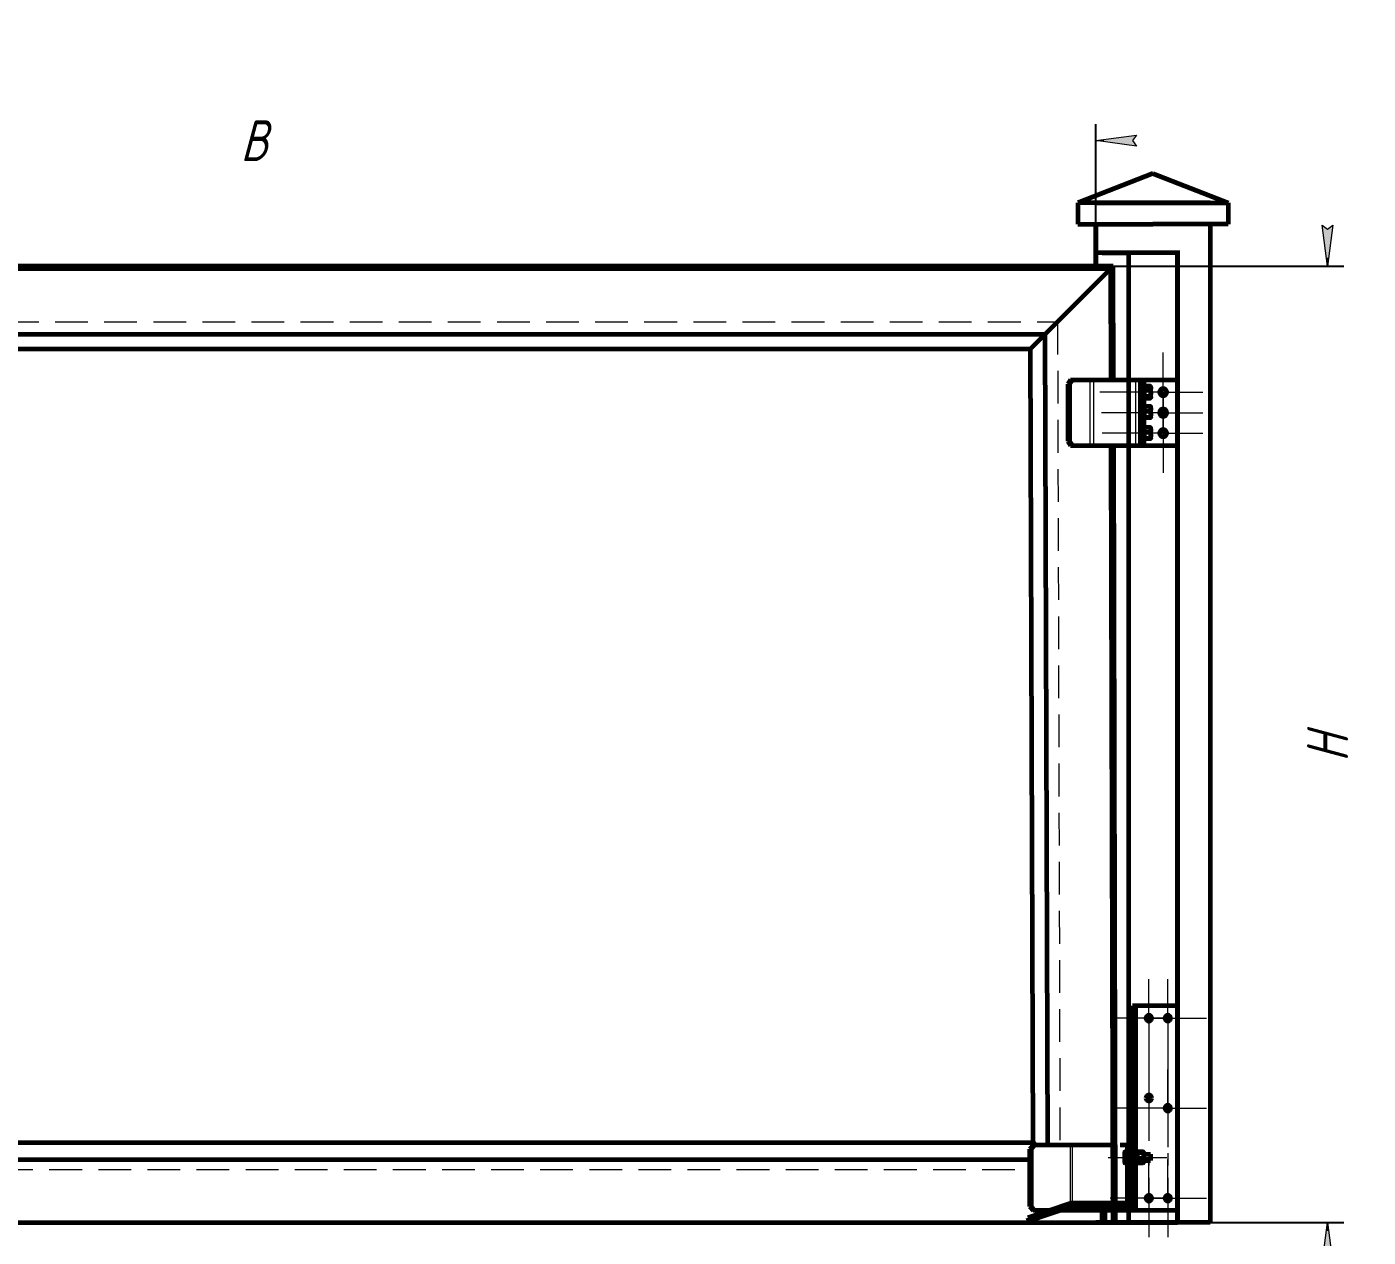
# Model space of a CAD drawing. Header units: millimetres. Extents: x 0 to 594, y 0 to 420.
# Drawn here: x 297 to 460.9, y 272.1 to 420 of the extents above; entities that cross this region are included whole.
import ezdxf

# ---------------------------------------------------------------- set-up
doc = ezdxf.new("R2010")
doc.units = ezdxf.units.MM
for name, pattern in [('K5LT_AXLED', [19.5, 15, -1.5, 1.5, -1.5]), ('K5LT_BASIC', [0]), ('K5LT_DASHED', [6, 4, -2]), ('K5LT_THIN', [0])]:
    doc.linetypes.add(name, pattern=pattern)
doc.layers.add('LAYER', color=7, linetype='Continuous')
doc.layers.add('Системный слой', color=7, linetype='Continuous')
doc.styles.add('KDIMTEXTSTYLE', font='GOST_AU.SHX', dxfattribs={"width": 0.96, "oblique": 15, "height": 5})
doc.dimstyles.new('KDIMSTYLE (0.10)', dxfattribs={"dimtxt": 5, "dimasz": 1, "dimexe": 2, "dimexo": 0, "dimgap": 1, "dimtad": 1, "dimlfac": 10, "dimtxsty": 'KDIMTEXTSTYLE', "dimsah": 1, "dimcen": 0, "dimdle": 1, "dimadec": 0, "dimazin": 0, "dimtfac": 0.667, "dimtmove": 0, "dimatfit": 3, "dimfxl": 1, "dimtvp": 1, "dimtolj": 1, "dimtzin": 0, "dimarcsym": 0})

# ---------------------------------------------------------------- blocks, each defined once
blk = doc.blocks.new('KDIMARROW_01')
at = {"layer": 'LAYER'}
blk.add_hatch(color=0, dxfattribs=at).paths.add_polyline_path([(0, 0), (-5, 0.66), (-4.5, 0), (-5, -0.66)])
at = {"layer": 'LAYER', "color": 0, "linetype": 'K5LT_THIN', "lineweight": 18}
for p, q in [((-4.5, 0), (-5, 0.66)), ((-5, 0.66), (0, 0)), ((0, 0), (-5, -0.66)), ((-5, -0.66), (-4.5, 0))]:
    blk.add_line(p, q, dxfattribs=at)
at = {"layer": 'Системный слой', "color": 0, "linetype": 'K5LT_THIN', "lineweight": 18}
blk.add_line((0, 0), (-1, 0), dxfattribs=at)
blk = doc.blocks.new('U13')
at = {"layer": 'Системный слой', "color": 30, "linetype": 'K5LT_AXLED', "lineweight": 18, "true_color": 0xff8000}
for q in [(436.42, 303.61), (430.88, 298.86), (441.18, 298.86), (436.42, 273.61)]:
    blk.add_line((436.42, 298.86), q, dxfattribs=at)
blk = doc.blocks.new('U14')
at = {"layer": 'Системный слой', "color": 30, "linetype": 'K5LT_AXLED', "lineweight": 18, "true_color": 0xff8000}
for q in [(434.12, 303.61), (429.37, 298.86), (438.88, 298.86), (434.12, 273.61)]:
    blk.add_line((434.12, 298.86), q, dxfattribs=at)
blk = doc.blocks.new('U15')
at = {"layer": 'Системный слой', "color": 30, "linetype": 'K5LT_AXLED', "lineweight": 18, "true_color": 0xff8000}
for q in [(436.42, 292.61), (429.45, 287.86), (436.42, 283.1), (441.18, 287.86)]:
    blk.add_line((436.42, 287.86), q, dxfattribs=at)
blk = doc.blocks.new('U16')
at = {"layer": 'Системный слой', "color": 30, "linetype": 'K5LT_AXLED', "lineweight": 18, "true_color": 0xff8000}
for q in [(436.42, 281.61), (430.88, 276.86), (436.42, 272.1), (441.18, 276.86)]:
    blk.add_line((436.42, 276.86), q, dxfattribs=at)
blk = doc.blocks.new('U17')
at = {"layer": 'Системный слой', "color": 30, "linetype": 'K5LT_AXLED', "lineweight": 18, "true_color": 0xff8000}
for q in [(434.12, 281.61), (429.37, 276.86), (434.12, 272.1), (438.88, 276.86)]:
    blk.add_line((434.12, 276.86), q, dxfattribs=at)
blk = doc.blocks.new('U80')
at = {"layer": 'Системный слой', "color": 30, "linetype": 'K5LT_AXLED', "lineweight": 18, "true_color": 0xff8000}
for q in [(435.86, 377.7), (428.31, 372.85), (440.71, 372.85), (435.86, 368)]:
    blk.add_line((435.86, 372.85), q, dxfattribs=at)
blk = doc.blocks.new('U81')
at = {"layer": 'Системный слой', "color": 30, "linetype": 'K5LT_AXLED', "lineweight": 18, "true_color": 0xff8000}
for q in [(435.86, 375.2), (428.42, 370.35), (440.71, 370.35), (435.86, 365.5)]:
    blk.add_line((435.86, 370.35), q, dxfattribs=at)
blk = doc.blocks.new('U82')
at = {"layer": 'Системный слой', "color": 30, "linetype": 'K5LT_AXLED', "lineweight": 18, "true_color": 0xff8000}
for q in [(435.86, 380.2), (428.11, 375.35), (435.86, 370.5), (440.71, 375.35)]:
    blk.add_line((435.86, 375.35), q, dxfattribs=at)
blk = doc.blocks.new('U79')
at = {"layer": 'Системный слой', "color": 5, "linetype": 'K5LT_BASIC', "lineweight": 60, "true_color": 0x0000ff}
for p, q in [((424.56, 376.85), (424.2, 376.35)), ((424.2, 376.35), (424.41, 376.35)), ((424.2, 376.35), (424.2, 369.35)), ((424.77, 376.85), (424.41, 376.35)), ((424.41, 376.35), (424.41, 369.35)), ((424.56, 376.85), (433.11, 376.85)), ((433.11, 368.85), (433.11, 376.85)), ((433.11, 376.85), (433.11, 368.85)), ((433.11, 376.85), (437.61, 376.85)), ((433.41, 376.85), (433.41, 368.85)), ((433.57, 376.09), (433.41, 376.09)), ((433.57, 374.79), (433.57, 376.09)), ((433.57, 375.98), (433.6, 376.05)), ((434.3, 376.09), (433.63, 376.09)), ((434.3, 375.63), (433.63, 375.63)), ((434.36, 375.98), (434.33, 376.05)), ((434.36, 374.72), (434.36, 375.98)), ((437.61, 376.85), (437.61, 368.85)), ((433.57, 374.79), (433.41, 374.79)), ((433.57, 374.72), (433.41, 374.72)), ((433.57, 374.61), (433.41, 374.61)), ((433.41, 374.6), (433.57, 374.6)), ((433.57, 374.72), (433.57, 374.96)), ((433.57, 374.72), (433.6, 374.65)), ((433.63, 374.88), (434.3, 374.88)), ((434.3, 374.6), (433.63, 374.6)), ((434.36, 374.72), (434.33, 374.65)), ((433.57, 373.67), (433.41, 373.67)), ((433.57, 372.24), (433.41, 372.24)), ((433.57, 372.21), (433.41, 372.21)), ((433.57, 372.19), (433.41, 372.19)), ((433.57, 372.19), (433.57, 373.67)), ((433.57, 373.56), (433.58, 373.58)), ((433.57, 372.3), (433.58, 372.28)), ((434.3, 373.62), (433.63, 373.62)), ((434.3, 373.01), (433.63, 373.01)), ((433.63, 372.32), (434.3, 372.32)), ((434.3, 372.24), (433.63, 372.24)), ((434.36, 373.56), (434.35, 373.58)), ((434.36, 372.3), (434.35, 372.28)), ((434.36, 372.3), (434.36, 373.56)), ((433.57, 371.09), (433.41, 371.09)), ((433.57, 369.61), (433.57, 371.09)), ((433.57, 370.98), (433.58, 371)), ((434.3, 371.03), (433.63, 371.03)), ((434.36, 370.98), (434.35, 371)), ((434.36, 369.72), (434.36, 370.98)), ((424.2, 369.35), (424.56, 368.85)), ((424.2, 369.35), (424.41, 369.35)), ((424.41, 369.35), (424.77, 368.85)), ((424.56, 368.85), (433.11, 368.85)), ((433.11, 368.85), (437.61, 368.85)), ((433.57, 369.66), (433.41, 369.66)), ((433.57, 369.62), (433.41, 369.62)), ((433.57, 369.61), (433.41, 369.61)), ((433.57, 369.72), (433.58, 369.69)), ((434.3, 370.43), (433.63, 370.43)), ((433.63, 369.74), (434.3, 369.74)), ((434.3, 369.66), (433.63, 369.66)), ((434.36, 369.72), (434.35, 369.69))]:
    blk.add_line(p, q, dxfattribs=at)
at = {"layer": 'Системный слой', "color": 7, "linetype": 'K5LT_THIN', "lineweight": 18}
for p, q in [((426.94, 368.85), (426.94, 376.85)), ((427.35, 376.85), (427.35, 368.85)), ((432.51, 368.85), (432.51, 376.85)), ((433.57, 375.74), (433.41, 375.74)), ((433.71, 376.85), (433.71, 376.09)), ((433.57, 374.96), (433.63, 374.88)), ((433.71, 374.6), (433.71, 373.62)), ((434.36, 374.96), (434.3, 374.88)), ((433.57, 373.09), (433.41, 373.09)), ((433.57, 372.42), (433.63, 372.32)), ((433.71, 372.24), (433.71, 371.03)), ((434.36, 372.42), (434.3, 372.32)), ((433.57, 370.5), (433.41, 370.5)), ((433.57, 369.84), (433.63, 369.74)), ((433.71, 369.66), (433.71, 368.85)), ((434.36, 369.84), (434.3, 369.74))]:
    blk.add_line(p, q, dxfattribs=at)
at = {"layer": 'Системный слой', "color": 5, "linetype": 'K5LT_BASIC', "lineweight": 60, "true_color": 0x0000ff}
for centre, start, end in [((435.86, 375.35), 0, 180), ((435.86, 375.35), 180, 0), ((435.86, 372.85), 0, 180), ((435.86, 372.85), 180, 0), ((435.86, 370.35), 0, 180), ((435.86, 370.35), 180, 0)]:
    blk.add_arc(centre, 0.45, start, end, dxfattribs=at)
for points, knots in [([(433.63, 375.63), (433.62, 375.64), (433.62, 375.65), (433.61, 375.68), (433.6, 375.7), (433.6, 375.72), (433.59, 375.75), (433.59, 375.77), (433.58, 375.8), (433.58, 375.83), (433.58, 375.86), (433.58, 375.89), (433.58, 375.91), (433.58, 375.94), (433.59, 375.96), (433.59, 375.97), (433.59, 375.99), (433.6, 376), (433.6, 376.02), (433.61, 376.04), (433.61, 376.06), (433.62, 376.07), (433.62, 376.08), (433.63, 376.09), (433.63, 376.09)], [0, 0, 0, 0, 1.598213, 2.847513, 4.284436, 5.699076, 7.028847, 8.321467, 9.645651, 10.9915, 12.338287, 13.686879, 15.048039, 16.20877, 17.162788, 17.90695, 18.659202, 19.645445, 20.813861, 22.131539, 23.263486, 24.144243, 24.686717, 25, 25, 25, 25]), ([(433.63, 374.88), (433.62, 374.9), (433.62, 374.93), (433.61, 374.96), (433.6, 375), (433.6, 375.04), (433.59, 375.08), (433.59, 375.12), (433.58, 375.16), (433.58, 375.2), (433.58, 375.25), (433.58, 375.3), (433.58, 375.34), (433.58, 375.38), (433.59, 375.41), (433.59, 375.44), (433.59, 375.46), (433.6, 375.49), (433.6, 375.52), (433.61, 375.55), (433.61, 375.58), (433.62, 375.6), (433.62, 375.62), (433.63, 375.63), (433.63, 375.63)], [0, 0, 0, 0, 1.598238, 2.847558, 4.284505, 5.699168, 7.028963, 8.321678, 9.646095, 10.992455, 12.34003, 13.689684, 15.052045, 16.2138, 17.168595, 17.913254, 18.665969, 19.652595, 20.821229, 22.138696, 23.269802, 24.14896, 24.689247, 25, 25, 25, 25]), ([(433.63, 376.09), (433.62, 376.09), (433.62, 376.08), (433.61, 376.06), (433.6, 376.05), (433.6, 376.05)], [0, 0, 0, 0, 2.275957, 4.055042, 6, 6, 6, 6]), ([(434.3, 376.09), (434.31, 376.08), (434.31, 376.07), (434.32, 376.04), (434.33, 376.02), (434.33, 376), (434.34, 375.97), (434.34, 375.95), (434.35, 375.92), (434.35, 375.89), (434.35, 375.86), (434.35, 375.83), (434.35, 375.81), (434.35, 375.78), (434.34, 375.76), (434.34, 375.75), (434.34, 375.73), (434.33, 375.72), (434.33, 375.7), (434.32, 375.68), (434.31, 375.66), (434.31, 375.64), (434.31, 375.63), (434.3, 375.63), (434.3, 375.63)], [0, 0, 0, 0, 1.598213, 2.847513, 4.284436, 5.699076, 7.028847, 8.321467, 9.645651, 10.9915, 12.338287, 13.686879, 15.048039, 16.20877, 17.162788, 17.90695, 18.659202, 19.645445, 20.813861, 22.131539, 23.263486, 24.144243, 24.686717, 25, 25, 25, 25]), ([(434.33, 376.05), (434.32, 376.05), (434.32, 376.06), (434.31, 376.07), (434.31, 376.08), (434.31, 376.09), (434.3, 376.09), (434.3, 376.09)], [0, 0, 0, 0, 2.636161, 4.756547, 6.404629, 7.417457, 8, 8, 8, 8]), ([(434.3, 375.63), (434.31, 375.61), (434.31, 375.59), (434.32, 375.55), (434.33, 375.51), (434.33, 375.48), (434.34, 375.44), (434.34, 375.4), (434.35, 375.35), (434.35, 375.31), (434.35, 375.26), (434.35, 375.21), (434.35, 375.17), (434.35, 375.13), (434.34, 375.1), (434.34, 375.08), (434.34, 375.05), (434.33, 375.02), (434.33, 374.99), (434.32, 374.96), (434.31, 374.93), (434.31, 374.91), (434.31, 374.9), (434.3, 374.89), (434.3, 374.88)], [0, 0, 0, 0, 1.598238, 2.847558, 4.284505, 5.699168, 7.028963, 8.321678, 9.646095, 10.992455, 12.34003, 13.689684, 15.052045, 16.2138, 17.168595, 17.913254, 18.665969, 19.652595, 20.821229, 22.138696, 23.269802, 24.14896, 24.689247, 25, 25, 25, 25]), ([(433.63, 374.6), (433.62, 374.61), (433.62, 374.62), (433.61, 374.63), (433.6, 374.65), (433.6, 374.66), (433.59, 374.68), (433.59, 374.69), (433.58, 374.71), (433.58, 374.72), (433.58, 374.74), (433.58, 374.76), (433.58, 374.78), (433.58, 374.79), (433.59, 374.8), (433.59, 374.81), (433.59, 374.82), (433.6, 374.83), (433.6, 374.84), (433.61, 374.86), (433.61, 374.87), (433.62, 374.88), (433.62, 374.88), (433.63, 374.88), (433.63, 374.88)], [0, 0, 0, 0, 1.598237, 2.847558, 4.284504, 5.699168, 7.028963, 8.321678, 9.646095, 10.992455, 12.340029, 13.689684, 15.052045, 16.213799, 17.168595, 17.913254, 18.665969, 19.652595, 20.821229, 22.138696, 23.269802, 24.14896, 24.689247, 25, 25, 25, 25]), ([(434.3, 374.88), (434.31, 374.88), (434.31, 374.87), (434.32, 374.86), (434.33, 374.84), (434.33, 374.83), (434.34, 374.81), (434.34, 374.8), (434.35, 374.78), (434.35, 374.76), (434.35, 374.75), (434.35, 374.73), (434.35, 374.71), (434.35, 374.7), (434.34, 374.69), (434.34, 374.68), (434.34, 374.67), (434.33, 374.66), (434.33, 374.65), (434.32, 374.63), (434.31, 374.62), (434.31, 374.61), (434.31, 374.61), (434.3, 374.61), (434.3, 374.6)], [0, 0, 0, 0, 1.598238, 2.847558, 4.284504, 5.699168, 7.028963, 8.321678, 9.646095, 10.992455, 12.34003, 13.689684, 15.052045, 16.2138, 17.168595, 17.913254, 18.665969, 19.652595, 20.821229, 22.138696, 23.269802, 24.14896, 24.689247, 25, 25, 25, 25]), ([(433.63, 373.62), (433.62, 373.61), (433.62, 373.61), (433.61, 373.61), (433.6, 373.6), (433.6, 373.6), (433.59, 373.6), (433.59, 373.59), (433.58, 373.59), (433.58, 373.58), (433.58, 373.58)], [0, 0, 0, 0, 1.676051, 2.986198, 4.493105, 5.976645, 7.371184, 8.726837, 10.115737, 11, 11, 11, 11]), ([(433.63, 373.01), (433.62, 373.02), (433.62, 373.04), (433.61, 373.07), (433.6, 373.1), (433.6, 373.13), (433.59, 373.17), (433.59, 373.2), (433.58, 373.23), (433.58, 373.27), (433.58, 373.31), (433.58, 373.35), (433.58, 373.38), (433.58, 373.42), (433.59, 373.44), (433.59, 373.46), (433.59, 373.48), (433.6, 373.5), (433.6, 373.53), (433.61, 373.55), (433.61, 373.58), (433.62, 373.6), (433.62, 373.61), (433.63, 373.61), (433.63, 373.62)], [0, 0, 0, 0, 1.598213, 2.847513, 4.284436, 5.699076, 7.028847, 8.321467, 9.645651, 10.9915, 12.338287, 13.686879, 15.048039, 16.20877, 17.162788, 17.90695, 18.659202, 19.645445, 20.813861, 22.131539, 23.263486, 24.144243, 24.686717, 25, 25, 25, 25]), ([(433.63, 372.32), (433.62, 372.34), (433.62, 372.36), (433.61, 372.4), (433.6, 372.43), (433.6, 372.46), (433.59, 372.5), (433.59, 372.54), (433.58, 372.58), (433.58, 372.62), (433.58, 372.66), (433.58, 372.71), (433.58, 372.75), (433.58, 372.78), (433.59, 372.81), (433.59, 372.83), (433.59, 372.86), (433.6, 372.88), (433.6, 372.91), (433.61, 372.94), (433.61, 372.97), (433.62, 372.99), (433.62, 373), (433.63, 373.01), (433.63, 373.01)], [0, 0, 0, 0, 1.598238, 2.847558, 4.284505, 5.699168, 7.028963, 8.321678, 9.646095, 10.992455, 12.34003, 13.689684, 15.052045, 16.2138, 17.168595, 17.913254, 18.665969, 19.652595, 20.821229, 22.138696, 23.269802, 24.14896, 24.689247, 25, 25, 25, 25]), ([(433.63, 372.24), (433.62, 372.25), (433.62, 372.25), (433.61, 372.25), (433.6, 372.26), (433.6, 372.26), (433.59, 372.26), (433.59, 372.27), (433.58, 372.27), (433.58, 372.28), (433.58, 372.28), (433.58, 372.29), (433.58, 372.29), (433.58, 372.3), (433.59, 372.3), (433.59, 372.3), (433.59, 372.31), (433.6, 372.31), (433.6, 372.31), (433.61, 372.32), (433.61, 372.32), (433.62, 372.32), (433.62, 372.32), (433.63, 372.32), (433.63, 372.32)], [0, 0, 0, 0, 1.598237, 2.847558, 4.284504, 5.699168, 7.028963, 8.321678, 9.646095, 10.992455, 12.340029, 13.689684, 15.052045, 16.213799, 17.168595, 17.913254, 18.665969, 19.652595, 20.821229, 22.138696, 23.269802, 24.14896, 24.689247, 25, 25, 25, 25]), ([(434.3, 373.62), (434.31, 373.6), (434.31, 373.58), (434.32, 373.55), (434.33, 373.52), (434.33, 373.49), (434.34, 373.46), (434.34, 373.43), (434.35, 373.39), (434.35, 373.36), (434.35, 373.32), (434.35, 373.28), (434.35, 373.24), (434.35, 373.21), (434.34, 373.19), (434.34, 373.17), (434.34, 373.15), (434.33, 373.12), (434.33, 373.1), (434.32, 373.07), (434.31, 373.05), (434.31, 373.03), (434.31, 373.02), (434.3, 373.01), (434.3, 373.01)], [0, 0, 0, 0, 1.598213, 2.847513, 4.284436, 5.699076, 7.028847, 8.321467, 9.645651, 10.9915, 12.338287, 13.686879, 15.048039, 16.20877, 17.162788, 17.90695, 18.659202, 19.645445, 20.813861, 22.131539, 23.263486, 24.144243, 24.686717, 25, 25, 25, 25]), ([(434.35, 373.58), (434.35, 373.58), (434.35, 373.59), (434.35, 373.59), (434.34, 373.59), (434.34, 373.6), (434.34, 373.6), (434.33, 373.6), (434.33, 373.6), (434.32, 373.61), (434.31, 373.61), (434.31, 373.61), (434.31, 373.62), (434.3, 373.62), (434.3, 373.62)], [0, 0, 0, 0, 0.807756, 2.465172, 3.82733, 4.889698, 5.963558, 7.371127, 9.038359, 10.917923, 12.531613, 13.785864, 14.556664, 15, 15, 15, 15]), ([(434.3, 373.01), (434.31, 373), (434.31, 372.97), (434.32, 372.94), (434.33, 372.91), (434.33, 372.87), (434.34, 372.83), (434.34, 372.8), (434.35, 372.76), (434.35, 372.72), (434.35, 372.67), (434.35, 372.63), (434.35, 372.59), (434.35, 372.55), (434.34, 372.52), (434.34, 372.5), (434.34, 372.48), (434.33, 372.45), (434.33, 372.42), (434.32, 372.4), (434.31, 372.37), (434.31, 372.35), (434.31, 372.33), (434.3, 372.33), (434.3, 372.32)], [0, 0, 0, 0, 1.598238, 2.847558, 4.284505, 5.699168, 7.028963, 8.321678, 9.646095, 10.992455, 12.34003, 13.689684, 15.052045, 16.2138, 17.168595, 17.913254, 18.665969, 19.652595, 20.821229, 22.138696, 23.269802, 24.14896, 24.689247, 25, 25, 25, 25]), ([(434.3, 372.32), (434.31, 372.32), (434.31, 372.32), (434.32, 372.32), (434.33, 372.31), (434.33, 372.31), (434.34, 372.3), (434.34, 372.3), (434.35, 372.29), (434.35, 372.29), (434.35, 372.28), (434.35, 372.28), (434.35, 372.27), (434.35, 372.27), (434.34, 372.27), (434.34, 372.26), (434.34, 372.26), (434.33, 372.26), (434.33, 372.26), (434.32, 372.25), (434.31, 372.25), (434.31, 372.25), (434.31, 372.24), (434.3, 372.24), (434.3, 372.24)], [0, 0, 0, 0, 1.598238, 2.847558, 4.284504, 5.699168, 7.028963, 8.321678, 9.646095, 10.992455, 12.34003, 13.689684, 15.052045, 16.2138, 17.168595, 17.913254, 18.665969, 19.652595, 20.821229, 22.138696, 23.269802, 24.14896, 24.689247, 25, 25, 25, 25]), ([(433.63, 371.03), (433.62, 371.03), (433.62, 371.03), (433.61, 371.03), (433.6, 371.02), (433.6, 371.02), (433.59, 371.01), (433.59, 371.01), (433.58, 371), (433.58, 371), (433.58, 371)], [0, 0, 0, 0, 1.676051, 2.986198, 4.493105, 5.976645, 7.371184, 8.726837, 10.115737, 11, 11, 11, 11]), ([(433.63, 370.43), (433.62, 370.44), (433.62, 370.46), (433.61, 370.49), (433.6, 370.52), (433.6, 370.55), (433.59, 370.58), (433.59, 370.62), (433.58, 370.65), (433.58, 370.69), (433.58, 370.73), (433.58, 370.76), (433.58, 370.8), (433.58, 370.83), (433.59, 370.86), (433.59, 370.88), (433.59, 370.9), (433.6, 370.92), (433.6, 370.95), (433.61, 370.97), (433.61, 370.99), (433.62, 371.01), (433.62, 371.03), (433.63, 371.03), (433.63, 371.03)], [0, 0, 0, 0, 1.598213, 2.847513, 4.284436, 5.699076, 7.028847, 8.321467, 9.645651, 10.9915, 12.338287, 13.686879, 15.048039, 16.20877, 17.162788, 17.90695, 18.659202, 19.645445, 20.813861, 22.131539, 23.263486, 24.144243, 24.686717, 25, 25, 25, 25]), ([(434.3, 371.03), (434.31, 371.02), (434.31, 371), (434.32, 370.97), (434.33, 370.94), (434.33, 370.91), (434.34, 370.88), (434.34, 370.85), (434.35, 370.81), (434.35, 370.77), (434.35, 370.74), (434.35, 370.7), (434.35, 370.66), (434.35, 370.63), (434.34, 370.6), (434.34, 370.58), (434.34, 370.56), (434.33, 370.54), (434.33, 370.52), (434.32, 370.49), (434.31, 370.47), (434.31, 370.45), (434.31, 370.44), (434.3, 370.43), (434.3, 370.43)], [0, 0, 0, 0, 1.598213, 2.847513, 4.284436, 5.699076, 7.028847, 8.321467, 9.645651, 10.9915, 12.338287, 13.686879, 15.048039, 16.20877, 17.162788, 17.90695, 18.659202, 19.645445, 20.813861, 22.131539, 23.263486, 24.144243, 24.686717, 25, 25, 25, 25]), ([(434.35, 371), (434.35, 371), (434.35, 371), (434.35, 371.01), (434.34, 371.01), (434.34, 371.01), (434.34, 371.02), (434.33, 371.02), (434.33, 371.02), (434.32, 371.03), (434.31, 371.03), (434.31, 371.03), (434.31, 371.03), (434.3, 371.03), (434.3, 371.03)], [0, 0, 0, 0, 0.807756, 2.465172, 3.82733, 4.889698, 5.963558, 7.371127, 9.038359, 10.917923, 12.531613, 13.785864, 14.556664, 15, 15, 15, 15]), ([(433.63, 369.74), (433.62, 369.75), (433.62, 369.78), (433.61, 369.81), (433.6, 369.85), (433.6, 369.88), (433.59, 369.92), (433.59, 369.95), (433.58, 369.99), (433.58, 370.04), (433.58, 370.08), (433.58, 370.12), (433.58, 370.16), (433.58, 370.2), (433.59, 370.23), (433.59, 370.25), (433.59, 370.27), (433.6, 370.3), (433.6, 370.33), (433.61, 370.36), (433.61, 370.38), (433.62, 370.4), (433.62, 370.42), (433.63, 370.43), (433.63, 370.43)], [0, 0, 0, 0, 1.598238, 2.847558, 4.284505, 5.699168, 7.028963, 8.321678, 9.646095, 10.992455, 12.34003, 13.689684, 15.052045, 16.2138, 17.168595, 17.913254, 18.665969, 19.652595, 20.821229, 22.138696, 23.269802, 24.14896, 24.689247, 25, 25, 25, 25]), ([(433.63, 369.66), (433.62, 369.66), (433.62, 369.67), (433.61, 369.67), (433.6, 369.67), (433.6, 369.68), (433.59, 369.68), (433.59, 369.69), (433.58, 369.69), (433.58, 369.7), (433.58, 369.7), (433.58, 369.71), (433.58, 369.71), (433.58, 369.71), (433.59, 369.72), (433.59, 369.72), (433.59, 369.72), (433.6, 369.73), (433.6, 369.73), (433.61, 369.73), (433.61, 369.74), (433.62, 369.74), (433.62, 369.74), (433.63, 369.74), (433.63, 369.74)], [0, 0, 0, 0, 1.598237, 2.847558, 4.284504, 5.699168, 7.028963, 8.321678, 9.646095, 10.992455, 12.340029, 13.689684, 15.052045, 16.213799, 17.168595, 17.913254, 18.665969, 19.652595, 20.821229, 22.138696, 23.269802, 24.14896, 24.689247, 25, 25, 25, 25]), ([(434.3, 370.43), (434.31, 370.41), (434.31, 370.39), (434.32, 370.36), (434.33, 370.32), (434.33, 370.29), (434.34, 370.25), (434.34, 370.21), (434.35, 370.17), (434.35, 370.13), (434.35, 370.09), (434.35, 370.05), (434.35, 370), (434.35, 369.97), (434.34, 369.94), (434.34, 369.92), (434.34, 369.9), (434.33, 369.87), (434.33, 369.84), (434.32, 369.81), (434.31, 369.79), (434.31, 369.77), (434.31, 369.75), (434.3, 369.74), (434.3, 369.74)], [0, 0, 0, 0, 1.598238, 2.847558, 4.284505, 5.699168, 7.028963, 8.321678, 9.646095, 10.992455, 12.34003, 13.689684, 15.052045, 16.2138, 17.168595, 17.913254, 18.665969, 19.652595, 20.821229, 22.138696, 23.269802, 24.14896, 24.689247, 25, 25, 25, 25]), ([(434.3, 369.74), (434.31, 369.74), (434.31, 369.74), (434.32, 369.73), (434.33, 369.73), (434.33, 369.73), (434.34, 369.72), (434.34, 369.72), (434.35, 369.71), (434.35, 369.71), (434.35, 369.7), (434.35, 369.7), (434.35, 369.69), (434.35, 369.69), (434.34, 369.68), (434.34, 369.68), (434.34, 369.68), (434.33, 369.68), (434.33, 369.67), (434.32, 369.67), (434.31, 369.67), (434.31, 369.66), (434.31, 369.66), (434.3, 369.66), (434.3, 369.66)], [0, 0, 0, 0, 1.598238, 2.847558, 4.284504, 5.699168, 7.028963, 8.321678, 9.646095, 10.992455, 12.34003, 13.689684, 15.052045, 16.2138, 17.168595, 17.913254, 18.665969, 19.652595, 20.821229, 22.138696, 23.269802, 24.14896, 24.689247, 25, 25, 25, 25])]:
    blk.add_open_spline(points, degree=3, knots=knots, dxfattribs=at)
at = {"layer": 'Системный слой'}
for name in ['U82', 'U80', 'U81']:
    blk.add_blockref(name, (0, 0), dxfattribs=at)

msp = doc.modelspace()

# ---------------------------------------------------------------- hatches: boundary and pattern name
at = {"layer": 'Системный слой'}
h = msp.add_hatch(dxfattribs=at)
h.set_pattern_fill('Металл', angle=-45, style=0, pattern_type=0)
h.set_pattern_definition([(-45, (0, 0), (2.12132, 2.12132), [])])
h.paths.add_polyline_path([(431.7231, 275.8569), (424.7627, 275.8569), (424.6272, 275.8333), (419.459, 274.0794), (419.3231, 274.4569), (424.4917, 276.2097), (424.7627, 276.2569), (431.7231, 276.2569)])

# ---------------------------------------------------------------- linework, layer by layer
at = {"layer": 'Системный слой', "color": 5, "linetype": 'K5LT_BASIC', "lineweight": 60, "true_color": 0x0000ff}
for p, q in [((434.6231, 402.0862), (425.4231, 398.4862)), ((434.6231, 402.0862), (443.8231, 398.4862)), ((434.6231, 398.4862), (425.4231, 398.4862)), ((425.4231, 398.4862), (425.4231, 395.8862)), ((434.6231, 398.4862), (443.8231, 398.4862)), ((443.8231, 398.4862), (443.8231, 395.8862)), ((425.4231, 395.8862), (434.6231, 395.8862)), ((443.8231, 395.8862), (434.6231, 395.8862)), ((441.6231, 395.8862), (441.6231, 273.8862)), ((428.4231, 392.399), (431.6231, 392.399)), ((431.6231, 392.399), (431.6231, 273.8862)), ((221.7661, 390.4635), (429.76, 390.4635)), ((429.76, 390.7635), (221.7662, 390.7635)), ((421.46, 382.4635), (429.46, 390.4635)), ((429.5044, 376.8476), (429.46, 390.4635)), ((429.8052, 376.8476), (429.76, 390.7635)), ((221.7646, 382.4635), (421.46, 382.4635)), ((419.66, 380.6635), (421.46, 382.4635)), ((421.7542, 283.3569), (421.46, 382.4635)), ((221.7643, 380.6635), (419.66, 380.6635)), ((419.96, 283.6862), (419.66, 380.6635)), ((429.76, 273.8862), (429.5305, 368.8476)), ((430.06, 273.8862), (429.8313, 368.8476)), ((437.6231, 300.3569), (432.1231, 300.3569)), ((432.1231, 275.3569), (432.1231, 300.3569)), ((432.5231, 275.3569), (432.5231, 300.3569)), ((437.6231, 275.3569), (437.6231, 300.3569)), ((432.1231, 299.4496), (432.1231, 290.8496)), ((432.1231, 285.3569), (432.1231, 275.3569)), ((221.76, 283.6862), (419.96, 283.6862)), ((419.96, 283.7158), (420.313, 283.3569)), ((419.9914, 283.3569), (419.5442, 282.8569)), ((419.7231, 282.8569), (419.5442, 282.8569)), ((419.5442, 282.8569), (419.5442, 275.8569)), ((420.1703, 283.3569), (419.7231, 282.8569)), ((419.7231, 282.8569), (419.7231, 275.8569)), ((429.4231, 283.3569), (419.9914, 283.3569)), ((428.4231, 283.4487), (428.4231, 283.3569)), ((428.4231, 283.3569), (428.4231, 283.4487)), ((428.7231, 283.4487), (428.7231, 283.3569)), ((428.7231, 283.4487), (428.7231, 283.3569)), ((432.1231, 283.3569), (430.6231, 283.3569)), ((431.1556, 282.4909), (431.1791, 282.5415)), ((431.1556, 282.4909), (431.1556, 281.2132)), ((431.7231, 282.59), (431.2077, 282.59)), ((431.7231, 282.3398), (431.2077, 282.3398)), ((431.7231, 283.3569), (431.7231, 275.3569)), ((432.1231, 282.8569), (431.7231, 282.8569)), ((431.7231, 282.252), (432.1231, 282.252)), ((432.6831, 282.592), (432.5231, 282.592)), ((432.5231, 282.592), (432.5231, 281.112)), ((432.6831, 282.5322), (432.5231, 282.5322)), ((432.6831, 282.4783), (432.5231, 282.4783)), ((432.6831, 282.592), (432.6831, 281.112)), ((432.6831, 282.4825), (432.6977, 282.514)), ((432.7391, 282.5613), (433.4171, 282.5613)), ((433.4171, 282.4193), (432.7391, 282.4193)), ((433.4731, 282.4825), (433.4584, 282.514)), ((433.4731, 282.4825), (433.4731, 281.2216)), ((433.4731, 282.252), (434.3231, 282.252)), ((434.3231, 282.252), (434.3231, 281.452)), ((221.7451, 281.5862), (419.5442, 281.5862)), ((419.5442, 281.8862), (419.7231, 281.8862)), ((431.1556, 281.2132), (431.1791, 281.1626)), ((431.7231, 281.6019), (431.2077, 281.6019)), ((431.7231, 281.1141), (431.2077, 281.1141)), ((431.7231, 281.452), (432.1231, 281.452)), ((432.6831, 281.112), (432.5231, 281.112)), ((432.6831, 281.2216), (432.6977, 281.1901)), ((433.4171, 281.7101), (432.7391, 281.7101)), ((433.4171, 281.1428), (432.7391, 281.1428)), ((433.4731, 281.2216), (433.4584, 281.1901)), ((433.4731, 281.452), (434.3231, 281.452)), ((432.1231, 279.5569), (431.7231, 279.5569)), ((424.4917, 276.2097), (419.3231, 274.4569)), ((419.459, 274.0794), (424.6272, 275.8333)), ((419.7231, 275.8569), (419.5442, 275.8569)), ((419.5442, 275.8569), (419.9914, 275.3569)), ((419.7231, 275.8569), (420.1703, 275.3569)), ((431.7231, 276.2569), (424.7627, 276.2569)), ((431.7231, 275.8569), (424.7627, 275.8569)), ((428.4231, 273.8862), (428.4231, 276.2569)), ((428.7231, 276.2569), (428.7231, 273.8862)), ((211.66, 273.8862), (430.06, 273.8862)), ((419.3231, 274.4569), (419.459, 274.0794)), ((421.9771, 275.3569), (419.9914, 275.3569)), ((432.1231, 275.3569), (423.2195, 275.3569)), ((428.7231, 273.8862), (427.6231, 273.8862)), ((441.6231, 273.8862), (427.6231, 273.8862)), ((428.7231, 273.8862), (428.4231, 273.8862)), ((428.7231, 273.8862), (437.6231, 273.8862)), ((437.6231, 275.3569), (432.1231, 275.3569))]:
    msp.add_line(p, q, dxfattribs=at)
at = {"layer": 'Системный слой', "color": 7, "linetype": 'K5LT_DASHED', "lineweight": 18}
for p, q in [((252.46, 383.9635), (422.96, 383.9635)), ((421.46, 382.4635), (422.96, 383.9635)), ((422.96, 383.9635), (423.2487, 283.3569)), ((221.7449, 280.3857), (419.7231, 280.3862))]:
    msp.add_line(p, q, dxfattribs=at)
at = {"layer": 'Системный слой', "color": 7, "linetype": 'K5LT_THIN', "lineweight": 18}
for p, q in [((424.4964, 283.3569), (424.4964, 276.2113)), ((424.7647, 283.3569), (424.7647, 276.2569)), ((431.3231, 276.2569), (431.3231, 283.3569)), ((424.4964, 275.7889), (424.4964, 275.3569)), ((424.7647, 275.8569), (424.7647, 275.3569)), ((431.3231, 275.3569), (431.3231, 275.8569))]:
    msp.add_line(p, q, dxfattribs=at)
at = {"layer": 'Системный слой', "color": 30, "linetype": 'K5LT_AXLED', "lineweight": 18, "true_color": 0xff8000}
msp.add_line((429.1633, 281.852), (436.3231, 281.852), dxfattribs=at)
at = {"layer": 'Системный слой', "color": 5, "linetype": 'K5LT_BASIC', "true_color": 0x0000ff, "const_width": 0.6}
for points in [[(427.6231, 398.4862), (441.6231, 398.4862)], [(427.6231, 390.7635), (427.6231, 395.8862)], [(427.6231, 390.7635), (427.6231, 392.399), (437.6231, 392.399), (437.6231, 273.8862)]]:
    msp.add_lwpolyline(points, dxfattribs=at)
at = {"layer": 'Системный слой', "color": 5, "linetype": 'K5LT_BASIC', "lineweight": 60, "true_color": 0x0000ff}
for centre, radius, start, end in [((434.1231, 298.8569), 0.355, 0, 180), ((434.1231, 298.8569), 0.355, 180, 0), ((436.4231, 298.8569), 0.355, 0, 180), ((436.4231, 298.8569), 0.355, 180, 0), ((434.1231, 289.1069), 0.355, 0, 180), ((434.1231, 289.1069), 0.355, 180, 0), ((436.4231, 287.8569), 0.355, 0, 180), ((436.4231, 287.8569), 0.355, 180, 0), ((434.1231, 276.8569), 0.355, 0, 180), ((436.4231, 276.8569), 0.355, 0, 180), ((424.7627, 275.4569), 0.8, 90, 109.798876), ((424.7627, 275.4569), 0.4, 90, 109.798876), ((434.1231, 276.8569), 0.355, 180, 0), ((436.4231, 276.8569), 0.355, 180, 0)]:
    msp.add_arc(centre, radius, start, end, dxfattribs=at)
for points, knots in [([(431.1659, 282.5048), (431.1652, 282.5021), (431.164, 282.4969), (431.1624, 282.4882), (431.1613, 282.479), (431.1607, 282.4685), (431.1608, 282.457), (431.162, 282.4441), (431.1641, 282.4318), (431.167, 282.4205), (431.1701, 282.4105), (431.1736, 282.401), (431.1774, 282.3921), (431.1814, 282.3836), (431.1858, 282.3749), (431.1908, 282.3659), (431.1965, 282.3566), (431.2021, 282.3479), (431.2059, 282.3423), (431.2077, 282.3398)], [0, 0, 0, 0, 0.99482429, 1.87052006, 2.89975713, 3.87850262, 5.1102418, 6.46024546, 7.92851362, 9.16721152, 10.43379422, 11.70520419, 12.95355663, 14.12790919, 15.2513194, 16.47707897, 17.75381732, 18.97922157, 20, 20, 20, 20]), ([(431.2077, 282.3398), (431.2042, 282.3252), (431.1984, 282.2998), (431.1907, 282.2623), (431.184, 282.2268), (431.1778, 282.1893), (431.1724, 282.151), (431.1677, 282.1106), (431.164, 282.0677), (431.1615, 282.0227), (431.1605, 281.9763), (431.1611, 281.9294), (431.1633, 281.8852), (431.1663, 281.8468), (431.1694, 281.8165), (431.1724, 281.7916), (431.1757, 281.7676), (431.1797, 281.7407), (431.185, 281.7099), (431.1909, 281.6786), (431.1968, 281.65), (431.2017, 281.6277), (431.2052, 281.6123), (431.207, 281.6047), (431.2077, 281.6019)], [0, 0, 0, 0, 1.59821252, 2.8475133, 4.28443631, 5.6990757, 7.02884659, 8.32146744, 9.64565074, 10.99150051, 12.33828753, 13.68687928, 15.0480392, 16.20877, 17.1627876, 17.90694994, 18.65920232, 19.64544502, 20.81386075, 22.1315387, 23.26348597, 24.14424281, 24.68671662, 25, 25, 25, 25]), ([(431.2077, 282.59), (431.2044, 282.5853), (431.1994, 282.5778), (431.1928, 282.5672), (431.1874, 282.5578), (431.1828, 282.5492), (431.1801, 282.5435), (431.1791, 282.5415), (431.1791, 282.5414), (431.1791, 282.5413), (431.179, 282.5412), (431.1784, 282.5398), (431.1764, 282.5354), (431.1734, 282.5282), (431.1704, 282.5201), (431.168, 282.5125), (431.1666, 282.5076), (431.1659, 282.5048)], [0, 0, 0, 0, 2.34459596, 3.71348863, 5.27448644, 7.00032481, 8, 8, 8, 8.00311834, 8.00311834, 8.00311834, 8.98515062, 11.17245566, 13.0361195, 14.30063063, 16.00311834, 16.00311834, 16.00311834, 16.00311834]), ([(432.7391, 282.4193), (432.7356, 282.4221), (432.7298, 282.427), (432.7221, 282.4342), (432.7154, 282.4411), (432.7092, 282.4483), (432.7038, 282.4556), (432.6991, 282.4634), (432.6954, 282.4717), (432.6929, 282.4803), (432.6919, 282.4893), (432.6925, 282.4983), (432.6946, 282.5066), (432.6967, 282.5118), (432.6977, 282.514), (432.6988, 282.5162), (432.7007, 282.5199), (432.7038, 282.5248), (432.7071, 282.5295), (432.7112, 282.5346), (432.7164, 282.5406), (432.7223, 282.5466), (432.7282, 282.5521), (432.7331, 282.5564), (432.7366, 282.5593), (432.7384, 282.5608), (432.7391, 282.5613)], [0, 0, 0, 0, 1.48739261, 2.65006727, 3.98735501, 5.30390539, 6.54147315, 7.74453242, 8.97709504, 10.23007953, 11.4841935, 12.74024378, 14.00811873, 15, 15, 15, 16.53788721, 17.62777707, 18.72945718, 20.17349107, 21.88391484, 23.8121708, 25.46766654, 26.75441036, 27.54517857, 28, 28, 28, 28]), ([(432.7391, 281.7101), (432.7356, 281.7241), (432.7298, 281.7485), (432.7221, 281.7845), (432.7154, 281.8187), (432.7092, 281.8547), (432.7038, 281.8915), (432.6991, 281.9304), (432.6954, 281.9716), (432.6929, 282.0149), (432.6919, 282.0595), (432.6925, 282.1047), (432.6947, 282.1472), (432.6977, 282.1841), (432.7008, 282.2132), (432.7038, 282.2371), (432.7071, 282.2602), (432.7112, 282.2861), (432.7164, 282.3157), (432.7223, 282.3457), (432.7282, 282.3733), (432.7331, 282.3946), (432.7366, 282.4094), (432.7384, 282.4167), (432.7391, 282.4193)], [0, 0, 0, 0, 1.5982375, 2.84755811, 4.28450448, 5.69916808, 7.02896305, 8.32167784, 9.64609467, 10.99245527, 12.34002951, 13.68968438, 15.05204511, 16.21379949, 17.16859459, 17.91325393, 18.66596888, 19.65259456, 20.8212292, 22.1386961, 23.26980155, 24.14895993, 24.68924656, 25, 25, 25, 25]), ([(433.4171, 282.5613), (433.4205, 282.5585), (433.4263, 282.5536), (433.434, 282.5464), (433.4407, 282.5396), (433.4469, 282.5323), (433.4523, 282.525), (433.456, 282.5188), (433.4579, 282.5151), (433.4584, 282.514), (433.4592, 282.5123), (433.461, 282.5078), (433.4632, 282.5003), (433.4642, 282.4913), (433.4636, 282.4823), (433.4614, 282.4738), (433.4584, 282.4664), (433.4553, 282.4606), (433.4523, 282.4558), (433.449, 282.4512), (433.4449, 282.446), (433.4397, 282.4401), (433.4338, 282.434), (433.4279, 282.4285), (433.423, 282.4243), (433.4195, 282.4213), (433.4177, 282.4198), (433.4171, 282.4193)], [0, 0, 0, 0, 1.80793894, 3.22118033, 4.84666546, 6.44694414, 7.95121876, 9.41354799, 10, 10, 10, 10.94763947, 12.5306235, 14.11503448, 15.70189175, 17.30368795, 18.66962114, 19.79222188, 20.66775542, 21.55276032, 22.71278589, 24.08680854, 25.63582079, 26.96571849, 27.99938931, 28.63463153, 29, 29, 29, 29]), ([(433.4171, 282.4193), (433.4205, 282.4053), (433.4263, 282.3808), (433.434, 282.3448), (433.4407, 282.3106), (433.4469, 282.2747), (433.4523, 282.2378), (433.457, 282.199), (433.4607, 282.1578), (433.4632, 282.1144), (433.4642, 282.0699), (433.4636, 282.0247), (433.4614, 281.9822), (433.4584, 281.9453), (433.4553, 281.9161), (433.4523, 281.8922), (433.449, 281.8691), (433.4449, 281.8433), (433.4397, 281.8136), (433.4338, 281.7836), (433.4279, 281.7561), (433.423, 281.7347), (433.4195, 281.72), (433.4177, 281.7127), (433.4171, 281.7101)], [0, 0, 0, 0, 1.5982375, 2.84755811, 4.28450448, 5.69916808, 7.02896305, 8.32167784, 9.64609467, 10.99245527, 12.34002951, 13.68968438, 15.05204511, 16.21379949, 17.16859459, 17.91325393, 18.66596888, 19.65259456, 20.8212292, 22.1386961, 23.26980155, 24.14895993, 24.68924656, 25, 25, 25, 25]), ([(431.2077, 281.6019), (431.2042, 281.5923), (431.1984, 281.5755), (431.1907, 281.5507), (431.184, 281.5272), (431.1778, 281.5024), (431.1724, 281.4771), (431.1677, 281.4504), (431.164, 281.4221), (431.1615, 281.3923), (431.1605, 281.3616), (431.1611, 281.3306), (431.1633, 281.3014), (431.1663, 281.276), (431.1694, 281.256), (431.1724, 281.2395), (431.1757, 281.2237), (431.1797, 281.2059), (431.185, 281.1855), (431.1909, 281.1649), (431.1968, 281.1459), (431.2017, 281.1312), (431.2052, 281.121), (431.207, 281.116), (431.2077, 281.1141)], [0, 0, 0, 0, 1.59821252, 2.8475133, 4.28443631, 5.6990757, 7.02884659, 8.32146744, 9.64565074, 10.99150051, 12.33828753, 13.68687928, 15.0480392, 16.20877, 17.1627876, 17.90694994, 18.65920232, 19.64544502, 20.81386075, 22.1315387, 23.26348597, 24.14424281, 24.68671662, 25, 25, 25, 25]), ([(431.2077, 281.1141), (431.2044, 281.1188), (431.1994, 281.1263), (431.1928, 281.1369), (431.1874, 281.1463), (431.1828, 281.1549), (431.1801, 281.1606), (431.1791, 281.1626)], [0, 0, 0, 0, 2.34459596, 3.71348863, 5.27448644, 7.00032481, 8, 8, 8, 8]), ([(432.7391, 281.1428), (432.7356, 281.154), (432.7298, 281.1736), (432.7221, 281.2024), (432.7154, 281.2297), (432.7092, 281.2585), (432.7038, 281.2879), (432.6991, 281.319), (432.6954, 281.352), (432.6929, 281.3866), (432.6919, 281.4223), (432.6925, 281.4584), (432.6947, 281.4924), (432.6977, 281.5219), (432.7008, 281.5452), (432.7038, 281.5643), (432.7071, 281.5828), (432.7112, 281.6035), (432.7164, 281.6272), (432.7223, 281.6512), (432.7282, 281.6732), (432.7331, 281.6903), (432.7366, 281.7021), (432.7384, 281.7079), (432.7391, 281.7101)], [0, 0, 0, 0, 1.59823749, 2.8475581, 4.28450446, 5.69916805, 7.02896301, 8.3216778, 9.64609462, 10.99245523, 12.34002948, 13.68968437, 15.05204513, 16.21379954, 17.16859465, 17.91325402, 18.66596897, 19.65259467, 20.82122931, 22.13869621, 23.26980165, 24.14896001, 24.6892466, 25, 25, 25, 25]), ([(432.6977, 281.1901), (432.6988, 281.1879), (432.7007, 281.1842), (432.7038, 281.1793), (432.7071, 281.1746), (432.7112, 281.1695), (432.7164, 281.1635), (432.7223, 281.1575), (432.7282, 281.152), (432.7331, 281.1477), (432.7366, 281.1448), (432.7384, 281.1433), (432.7391, 281.1428)], [0, 0, 0, 0, 1.53788714, 2.62777704, 3.72945718, 5.17349112, 6.88391493, 8.81217093, 10.46766668, 11.75441049, 12.54517864, 13, 13, 13, 13]), ([(433.4171, 281.7101), (433.4205, 281.6988), (433.4263, 281.6793), (433.434, 281.6505), (433.4407, 281.6231), (433.4469, 281.5944), (433.4523, 281.5649), (433.457, 281.5338), (433.4607, 281.5009), (433.4632, 281.4662), (433.4642, 281.4306), (433.4636, 281.3944), (433.4614, 281.3604), (433.4584, 281.3309), (433.4553, 281.3076), (433.4523, 281.2885), (433.449, 281.27), (433.4449, 281.2493), (433.4397, 281.2256), (433.4338, 281.2016), (433.4279, 281.1796), (433.423, 281.1625), (433.4195, 281.1507), (433.4177, 281.1449), (433.4171, 281.1428)], [0, 0, 0, 0, 1.59823751, 2.84755813, 4.2845045, 5.69916811, 7.02896308, 8.32167788, 9.64609471, 10.99245531, 12.34002955, 13.68968441, 15.05204513, 16.21379951, 17.1685946, 17.91325394, 18.66596888, 19.65259456, 20.82122918, 22.13869607, 23.26980151, 24.1489599, 24.68924654, 25, 25, 25, 25]), ([(433.4171, 281.1428), (433.4205, 281.1456), (433.4263, 281.1505), (433.434, 281.1577), (433.4407, 281.1645), (433.4469, 281.1717), (433.4523, 281.1791), (433.456, 281.1853), (433.4579, 281.189), (433.4584, 281.1901)], [0, 0, 0, 0, 1.80793894, 3.22118033, 4.84666546, 6.44694414, 7.95121876, 9.41354799, 10, 10, 10, 10])]:
    msp.add_open_spline(points, degree=3, knots=knots, dxfattribs=at)

# ---------------------------------------------------------------- block references
at = {"layer": 'Системный слой'}
for name in ['U79', 'U14', 'U13', 'U15', 'U17', 'U16']:
    msp.add_blockref(name, (0, 0), dxfattribs=at)

# ---------------------------------------------------------------- dimensions: what is measured, and where the dimension line sits
at = {"layer": 'Системный слой', "color": 7}
msp.add_linear_dim(base=(221.7663, 406.0915), p1=(427.6231, 392.4357), p2=(221.7663, 391.5043), location=(324.7663, 406.0915), text='\\H5.0;\\W0.965;\\Q15;\\H5.0;\\W0.965;\\Q15;\\Q15;B', dimstyle='KDIMSTYLE (0.10)', override={"dimexo": 0, "dimblk1": 'KDIMARROW_01', "dimblk2": 'KDIMARROW_01', "dimse1": 0, "dimse2": 0, "dimclrt": 7, "dimtolj": 1}, dxfattribs=at).render()
msp.add_linear_dim(base=(455.949, 273.8862), p1=(427.6231, 390.7635), p2=(226.1876, 273.8862), angle=90, location=(455.949, 331.8862), text='\\H5.0;\\W0.965;\\Q15;\\H5.0;\\W0.965;\\Q15;\\Q15;H', dimstyle='KDIMSTYLE (0.10)', override={"dimexo": 0, "dimblk1": 'KDIMARROW_01', "dimblk2": 'KDIMARROW_01', "dimse1": 0, "dimse2": 0, "dimclrt": 7, "dimtolj": 1}, dxfattribs=at).render()

doc.saveas('drawing.dxf')
